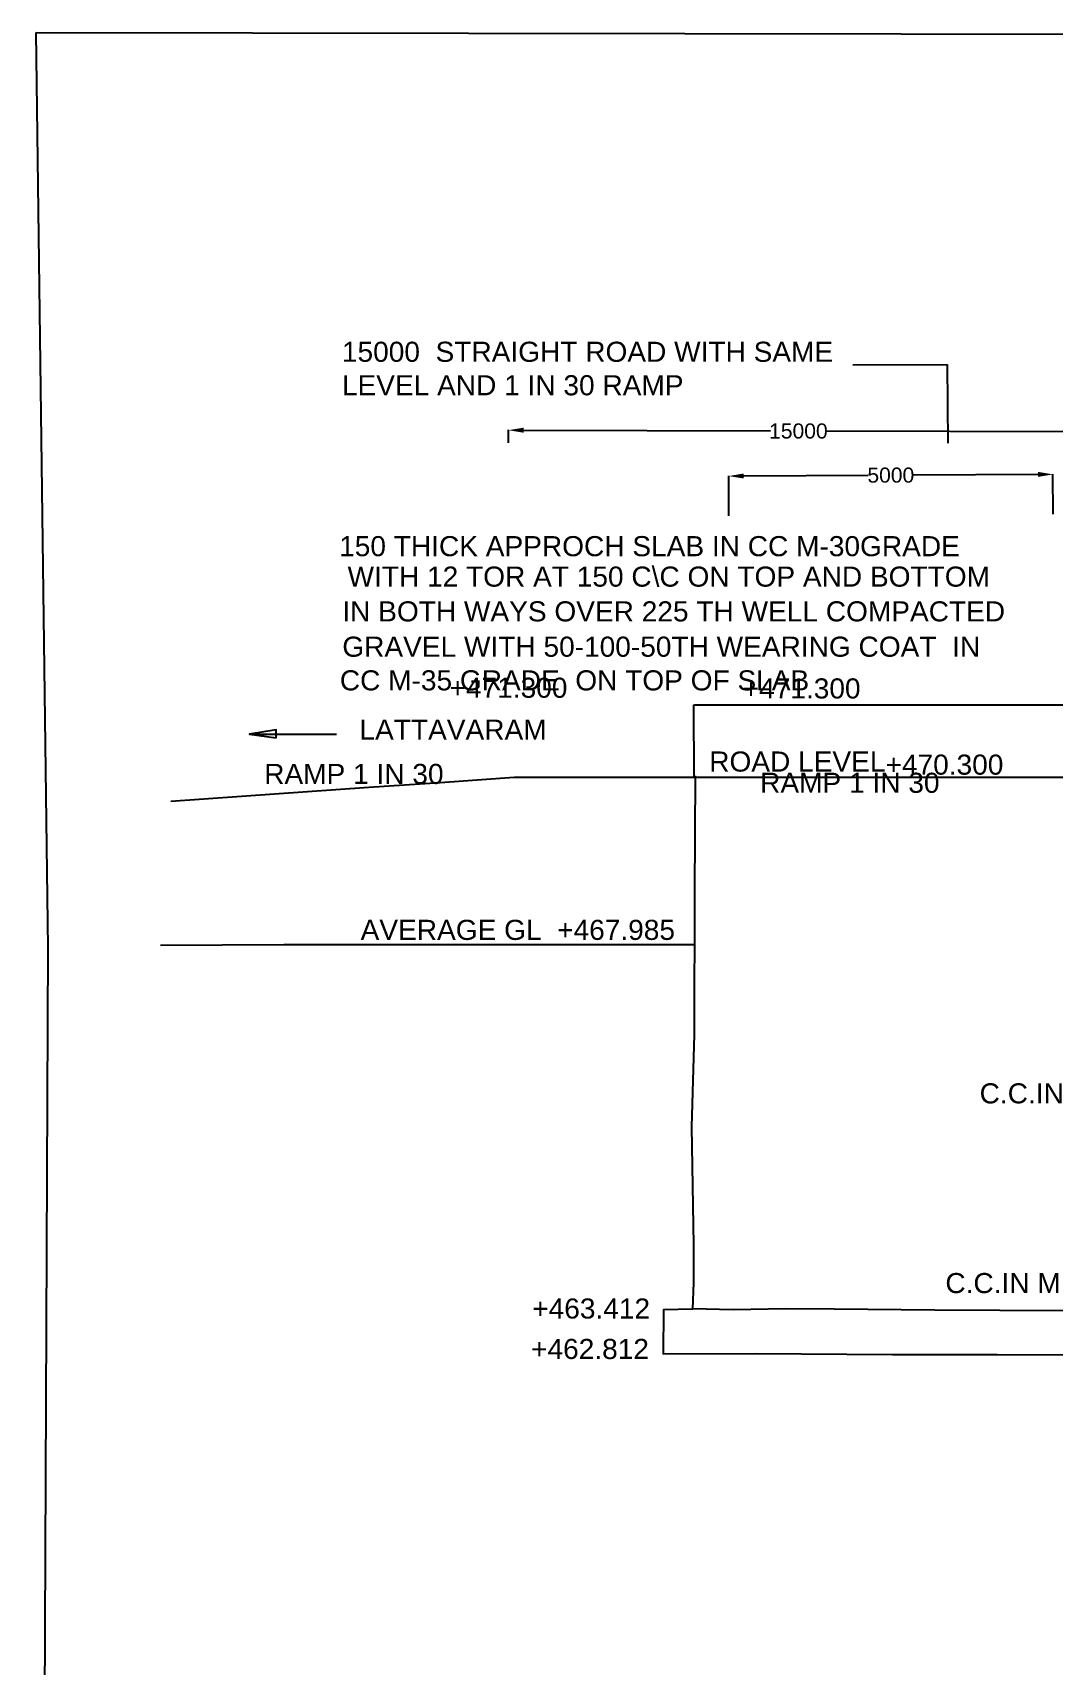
# Model space of a CAD drawing. Header units: metres. Extents: x 27026 to 34132, y 21815 to 26277.
# Drawn here: x 27026 to 28042, y 24652 to 26277 of the extents above; entities that cross this region are included whole.
import ezdxf

# ---------------------------------------------------------------- set-up
doc = ezdxf.new("R2010")
doc.units = ezdxf.units.M
doc.header["$MEASUREMENT"] = 0
doc.layers.add('DRAWING', color=2, linetype='Continuous')
doc.styles.get("Standard").update_dxf_attribs({"font": 'arial.ttf'})
doc.dimstyles.get("Standard").update_dxf_attribs({"dimtxt": 0.18, "dimasz": 0.18, "dimexe": 0.18, "dimexo": 0.0625, "dimgap": 0.09, "dimtad": 0, "dimtih": 1, "dimtoh": 1, "dimdec": 4, "dimzin": 0, "dimdsep": 46, "dimlunit": 6, "dimtxsty": 'Standard', "dimcen": 0.09, "dimadec": 0, "dimazin": 0, "dimtfac": 1, "dimtdec": 4, "dimtofl": 0, "dimtmove": 0, "dimatfit": 3, "dimfxl": 1, "dimtolj": 1, "dimtzin": 0, "dimarcsym": 0})

# ---------------------------------------------------------------- blocks, each defined once
blk = doc.blocks.new('*D2')
at = {"layer": 'Defpoints', "color": 0, "transparency": 16777216}
for p in [(28077.2, 25879.6), (27499.9, 25868.7), (28077.1, 25866.8)]:
    blk.add_point(p, dxfattribs=at)
at = {"layer": 'DRAWING', "color": 0, "lineweight": -2, "transparency": 16777216}
for p, q in [((27499.9, 25868.8), (27500, 25881.7)), ((27515, 25881.5), (27761, 25880.7)), ((28062.2, 25879.7), (27816.2, 25880.5)), ((28077.1, 25866.9), (28077.2, 25879.8))]:
    blk.add_line(p, q, dxfattribs=at)
at = {"layer": 'DRAWING', "color": 0, "transparency": 16777216}
for points in [[(27515, 25884), (27515, 25879), (27500, 25881.5)], [(28062.2, 25882.2), (28062.2, 25877.2), (28077.2, 25879.6)]]:
    blk.add_solid(points, dxfattribs=at)
at = {"layer": 'DRAWING', "color": 0, "transparency": 16777216, "insert": (27788.6, 25880.6), "char_height": 15, "attachment_point": 5}
blk.add_mtext('\\A1;15000', dxfattribs=at)
blk = doc.blocks.new('*D13')
at = {"layer": 'Defpoints', "color": 0, "transparency": 16777216}
for p in [(28042, 25837.5), (27719.4, 25796.1), (28042.2, 25797.9)]:
    blk.add_point(p, dxfattribs=at)
at = {"layer": 'DRAWING', "color": 0, "lineweight": -2, "transparency": 16777216}
for p, q in [((27719.4, 25796.2), (27719.2, 25836)), ((27734.2, 25835.9), (27858.1, 25836.6)), ((28027, 25837.5), (27903.1, 25836.8)), ((28042.2, 25797.9), (28042, 25837.7))]:
    blk.add_line(p, q, dxfattribs=at)
at = {"layer": 'DRAWING', "color": 0, "transparency": 16777216}
for points in [[(27734.2, 25838.4), (27734.2, 25833.4), (27719.2, 25835.8)], [(28027, 25840), (28027, 25835), (28042, 25837.5)]]:
    blk.add_solid(points, dxfattribs=at)
at = {"layer": 'DRAWING', "color": 0, "transparency": 16777216, "insert": (27880.6, 25836.7), "char_height": 15, "attachment_point": 5}
blk.add_mtext('\\A1;5000', dxfattribs=at)

msp = doc.modelspace()

# ---------------------------------------------------------------- linework, layer by layer
at = {"layer": 'DRAWING', "color": 0}
for p, q in [((27842.92657, 25946.60088), (27936.66346, 25946.75125)), ((27936.66346, 25946.75125), (27937.46955, 25868.6103))]:
    msp.add_line(p, q, dxfattribs=at)
at = {"layer": 'DRAWING', "color": 2}
msp.add_lwpolyline([(27029.8106, 26277.15991), (34131.91507, 26266.47608), (34122.12694, 21815.15113), (27026.39236, 21829.85152), (27041.73794, 25366.19458), (27029.8106, 26277.15991)], dxfattribs=at)
at = {"layer": 'DRAWING'}
for points in [[(27163.86855, 25512.31296), (27267.02071, 25519.49221), (27361.00041, 25526.03308), (27431.91727, 25530.9688), (27505.68293, 25536.10279), (27576.91076, 25536.10279), (27684.86465, 25536.10279), (27684.64772, 25608.1611)], [(27684.64772, 25608.1611), (27941.33712, 25608.1611), (28129.30991, 25608.1611), (28334.34791, 25608.1611)], [(27685.986, 25537.46254), (27685.23531, 25421.27957), (27684.73532, 25280.0765), (27682.36391, 25188.10289), (27684.0434, 25070.79678), (27684.0434, 25033.32525), (27683.22966, 25006.76125), (27654.46911, 25006.10105), (27654.13849, 24962.19571), (27746.37083, 24962.52585), (27882.32754, 24961.52984), (27986.46082, 24961.52984), (28070.20797, 24961.1799)], [(27684.86465, 25536.10279), (28033.00411, 25536.10279), (28373.85337, 25536.10279)], [(27153.56625, 25369.00236), (27276.28512, 25369.55686), (27374.84896, 25369.55686), (27501.54125, 25369.55686), (27684.64986, 25369.55686)], [(28140.79738, 25004.89053), (27989.08338, 25005.31254), (27924.48057, 25005.52512), (27824.11789, 25006.58901), (27775.96, 25006.8504), (27723.80231, 25006.01397), (27683.22383, 25006.8409)]]:
    msp.add_lwpolyline(points, dxfattribs=at)
at = {"layer": 'DRAWING', "color": 0}
for points in [[(27268.69334, 25575.40442), (27268.87313, 25583.30751), (27242.38588, 25579.07252), (27268.69334, 25575.40442)], [(27242.38588, 25579.07252), (27328.83113, 25579.07278)]]:
    msp.add_lwpolyline(points, dxfattribs=at)

# ---------------------------------------------------------------- texts
at = {"layer": 'DRAWING', "attachment_point": 1}
for s, width, gutter_width, insert, char_height in [('{\\C0;15000  STRAIGHT ROAD WITH SAME \\PLEVEL AND 1 IN 30 RAMP}', 494.2244577, 450.8517, (27334.23654, 25969.54319), 20), ('BAAB', 501.120785, 1, (27348.01624, 25982.34843), 0.2), ('{\\C0;  150 THICK APPROCH SLAB IN CC M-30GRADE}', 1395.0367087, 450.8517, (27315.93904, 25776.06258), 20), ('{\\C0;WITH 12 TOR AT 150 C\\\\C ON TOP AND BOTTOM }', 941.3771296, 450.8517, (27339.83684, 25745.76764), 20), ('{\\C0;IN BOTH WAYS OVER 225 TH WELL COMPACTED}', 871.4438423, 450.8517, (27334.6323, 25711.17134), 20), ('{\\C0;GRAVEL WITH 50-100-50TH WEARING COAT  IN }', 1098.0782603, 450.8517, (27334.6323, 25676.00108), 20), ('{\\C0;CC M-35 GRADE  ON TOP OF SLAB}', 494.2244577, 450.8517, (27332.16056, 25642.49083), 20), ('{\\C0;+471.300}', 494.2244577, 450.8517, (27441.4137, 25635.15108), 20), ('{\\C0;+471.300}', 494.2244577, 450.8517, (27733.1972, 25634.45879), 20), ('{\\C0;LATTAVARAM  }', 494.2244577, 450.8517, (27351.71657, 25593.41391), 20), ('{\\C0;ROAD LEVEL}', 494.2244577, 450.8517, (27699.84229, 25561.70033), 20), ('{\\C0;RAMP 1 IN 30  }', 494.2244577, 450.8517, (27256.87294, 25549.36926), 20), ('{\\C0;+470.300}', 494.2244577, 450.8517, (27875.35494, 25558.61588), 20), ('{\\C0;RAMP 1 IN 30  }', 494.2244577, 450.8517, (27750.54686, 25540.54849), 20), ('{\\C0;AVERAGE GL  +467.985}', 494.2244577, 450.8517, (27352.84671, 25394.15327), 20), ('{\\C0;C.C.IN M15 GRADE}', 494.2244577, 450.8517, (27968.9972, 25231.4379), 20), ('{\\C0;C.C.IN M15 GRADE}', 494.2244577, 450.8517, (27934.90599, 25042.59919), 20), ('{\\C0;+463.412}', 494.2244577, 450.8517, (27523.67668, 25017.29285), 20), ('{\\C0;+462.812}', 494.2244577, 450.8517, (27522.55133, 24977.05294), 20)]:
    msp.add_mtext_dynamic_manual_height_columns(s, width=width, gutter_width=gutter_width, heights=[0], dxfattribs=dict(at, insert=insert, char_height=char_height))

# ---------------------------------------------------------------- dimensions: what is measured, and where the dimension line sits
at = {"layer": 'DRAWING', "color": 0}
dim = msp.add_linear_dim(base=(28077.171, 25879.61242), p1=(27499.94754, 25868.71687), p2=(28077.12889, 25866.81713), angle=359.81141683, text='15000', dimstyle='Standard', override={"dimtxt": 15, "dimasz": 15}, dxfattribs=at)
dim.commit()
dim.dimension.update_dxf_attribs({"geometry": '*D2', "text_midpoint": (27788.58033, 25880.56229), "dimtype": 161})
dim = msp.add_aligned_dim(p1=(27719.4128, 25796.13841), p2=(28042.20433, 25797.86068), distance=39.6832, text='5000', dimstyle='Standard', override={"dimtxt": 15, "dimasz": 15}, dxfattribs=at)
dim.commit()
dim.dimension.update_dxf_attribs({"geometry": '*D13', "text_midpoint": (27880.59684, 25836.68218)})

doc.saveas('drawing.dxf')
